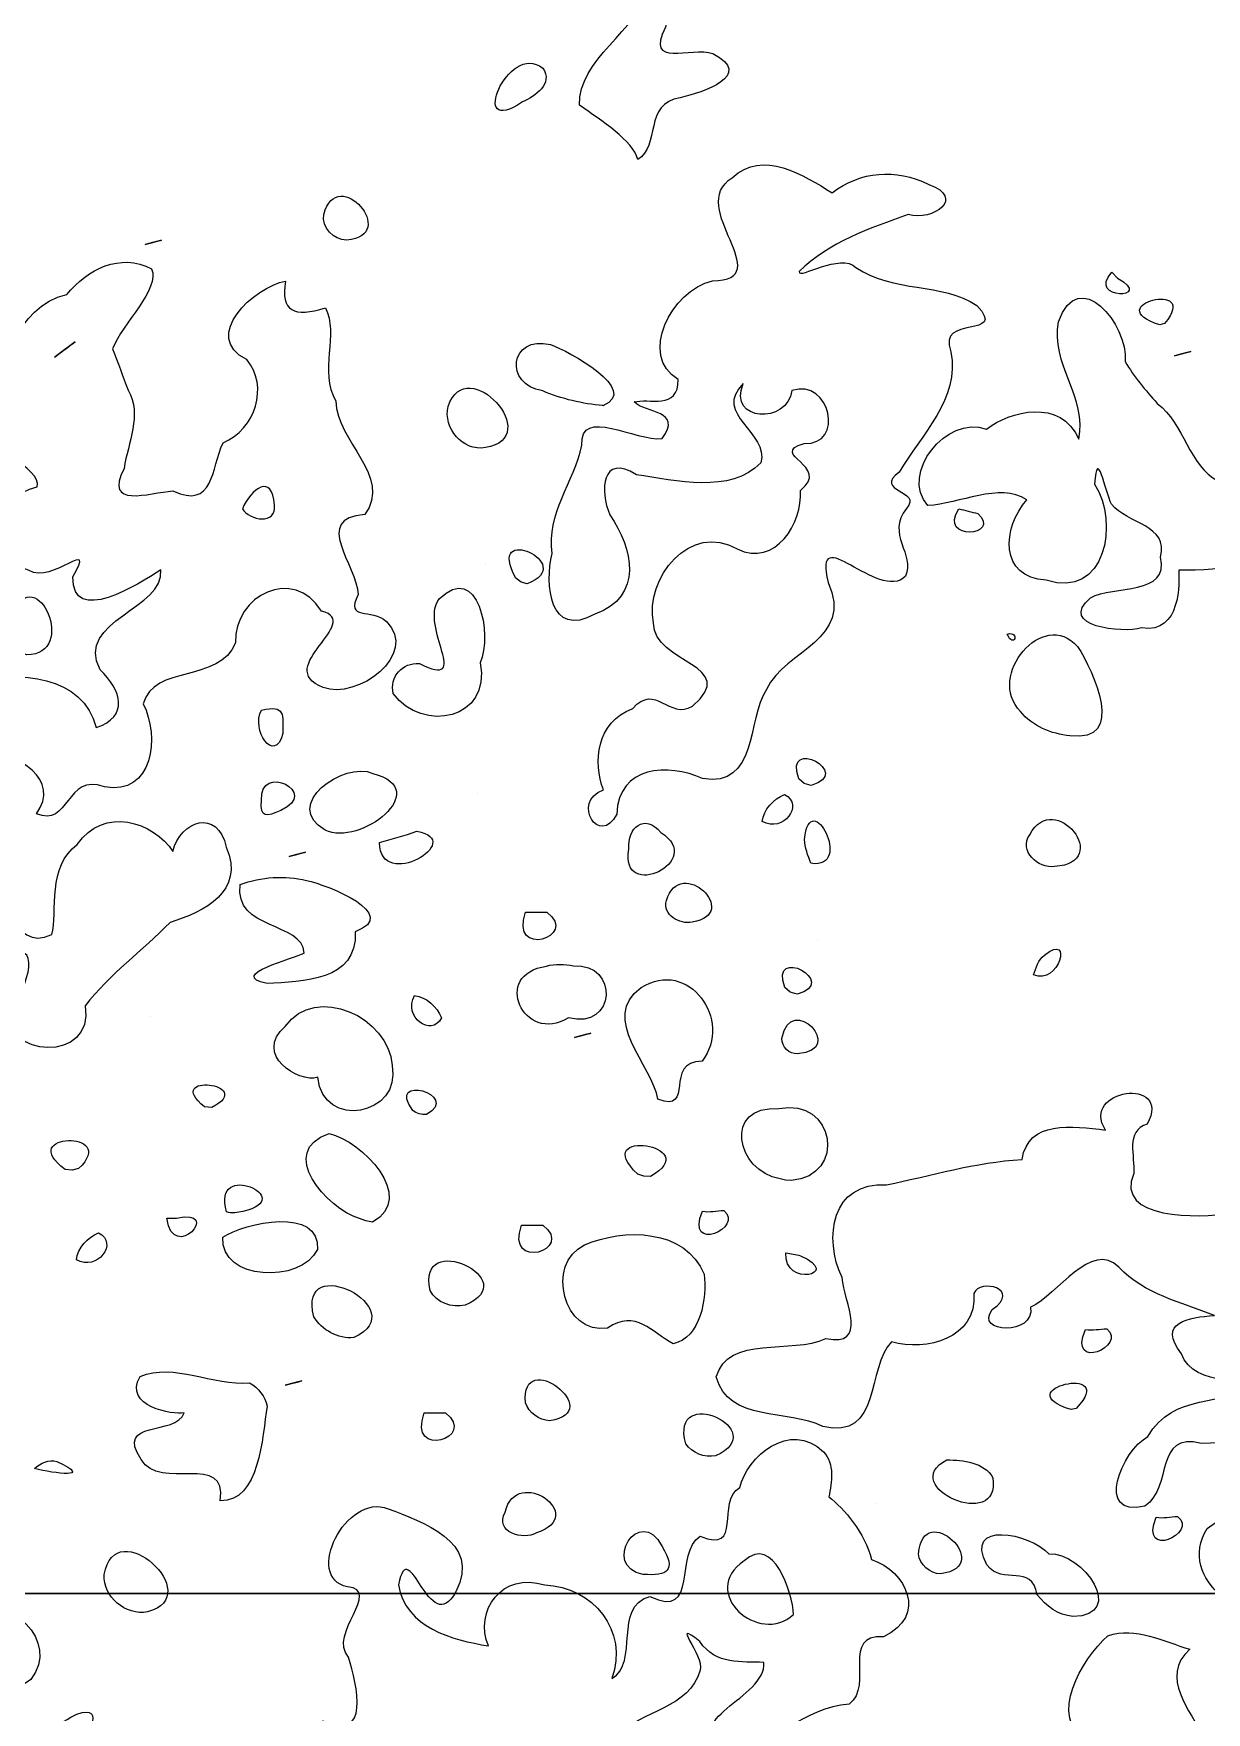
# Model space of a CAD drawing. Header units: centimetres. Extents: x -10.8 to 7.1, y -6.8 to 6.6.
# Drawn here: x 4.316 to 5.321, y -2.536 to -1.097 of the extents above; entities that cross this region are included whole.
import ezdxf

# ---------------------------------------------------------------- set-up
doc = ezdxf.new("R2010")
doc.units = ezdxf.units.CM
doc.header["$MEASUREMENT"] = 0
doc.layers.add('Layer 1', color=7, linetype='Continuous')

msp = doc.modelspace()

# ---------------------------------------------------------------- linework, layer by layer
at = {"layer": 'Layer 1'}
for points, knots in [([(4.84608, -1.05741), (4.83289, -1.09498), (4.78259, -1.11985), (4.7839, -1.15884), (4.7839, -1.15884), (4.80244, -1.17245), (4.82973, -1.1889), (4.83375, -1.20549), (4.83375, -1.20549), (4.85338, -1.19396), (4.83849, -1.1575), (4.87013, -1.15244), (4.87013, -1.15244), (4.88969, -1.14808), (4.93445, -1.13344), (4.89803, -1.11458), (4.89803, -1.11458), (4.87989, -1.10827), (4.83902, -1.12761), (4.85758, -1.09214), (4.85758, -1.09214), (4.85946, -1.07777), (4.87376, -1.05226), (4.84608, -1.0574), (4.84608, -1.0574), (4.84608, -1.0574), (4.84608, -1.05741), (4.84608, -1.05741)], [0, 0, 0, 0, 0.125, 0.125, 0.125, 0.125, 0.25, 0.25, 0.25, 0.25, 0.375, 0.375, 0.375, 0.375, 0.5, 0.5, 0.5, 0.5, 0.625, 0.625, 0.625, 0.625, 0.75, 0.75, 0.75, 0.75, 1, 1, 1, 1]), ([(4.7525, -1.12705), (4.72232, -1.10371), (4.68751, -1.1886), (4.73498, -1.15604), (4.73498, -1.15604), (4.74557, -1.15148), (4.76161, -1.14034), (4.7525, -1.12705)], [0, 0, 0, 0, 0.3333333, 0.3333333, 0.3333333, 0.3333333, 1, 1, 1, 1]), ([(4.58423, -1.27443), (4.63043, -1.2708), (4.57638, -1.20857), (4.56467, -1.25248), (4.56467, -1.25248), (4.56257, -1.26378), (4.57319, -1.27448), (4.58423, -1.27443)], [0, 0, 0, 0, 0.3333333, 0.3333333, 0.3333333, 0.3333333, 1, 1, 1, 1]), ([(4.91481, -1.22112), (4.87429, -1.24596), (4.95582, -1.30881), (4.89776, -1.30945), (4.89776, -1.30945), (4.86257, -1.31743), (4.83404, -1.37405), (4.86834, -1.39389), (4.86834, -1.39389), (4.86917, -1.42057), (4.84245, -1.40954), (4.83062, -1.41325), (4.83062, -1.41325), (4.84098, -1.42321), (4.87254, -1.41997), (4.85471, -1.44453), (4.85471, -1.44453), (4.83232, -1.44745), (4.78404, -1.41668), (4.78575, -1.45033), (4.78575, -1.45033), (4.77933, -1.48204), (4.75516, -1.50927), (4.76048, -1.54306), (4.76048, -1.54306), (4.75385, -1.56951), (4.75803, -1.61677), (4.79709, -1.5951), (4.79709, -1.5951), (4.8388, -1.58018), (4.82971, -1.53846), (4.80992, -1.51009), (4.80992, -1.51009), (4.80087, -1.48956), (4.80267, -1.45707), (4.83263, -1.47557), (4.83263, -1.47557), (4.86627, -1.48063), (4.91324, -1.49242), (4.93929, -1.46534), (4.93929, -1.46534), (4.9468, -1.43965), (4.89731, -1.42355), (4.92419, -1.39747), (4.92419, -1.39747), (4.91054, -1.43047), (4.96216, -1.4326), (4.96593, -1.40343), (4.96593, -1.40343), (4.99903, -1.39264), (5.01139, -1.45093), (4.9763, -1.44872), (4.9763, -1.44872), (4.94478, -1.45859), (5.00043, -1.46775), (4.97324, -1.48909), (4.97324, -1.48909), (4.97528, -1.51725), (4.95188, -1.55479), (4.91902, -1.53925), (4.91902, -1.53925), (4.87944, -1.51545), (4.83899, -1.56458), (4.84736, -1.60277), (4.84736, -1.60277), (4.84724, -1.63782), (4.92307, -1.63827), (4.88063, -1.67398), (4.88063, -1.67398), (4.86052, -1.68616), (4.84892, -1.65322), (4.82956, -1.67606), (4.82956, -1.67606), (4.79765, -1.68786), (4.79575, -1.72221), (4.80431, -1.74556), (4.80431, -1.74556), (4.77613, -1.75643), (4.80122, -1.79545), (4.81578, -1.76645), (4.81578, -1.76645), (4.81732, -1.72481), (4.85984, -1.72261), (4.88925, -1.7361), (4.88925, -1.7361), (4.9364, -1.74379), (4.92731, -1.68648), (4.94402, -1.65959), (4.94402, -1.65959), (4.96087, -1.62527), (5.01934, -1.61712), (4.99686, -1.5679), (4.99686, -1.5679), (4.98369, -1.51265), (5.04008, -1.58557), (5.06339, -1.56267), (5.06339, -1.56267), (5.07168, -1.5431), (5.04642, -1.52698), (5.06401, -1.50444), (5.06401, -1.50444), (5.07872, -1.48853), (5.03506, -1.49049), (5.05786, -1.47334), (5.05786, -1.47334), (5.07644, -1.44135), (5.11037, -1.41058), (5.10218, -1.37014), (5.10218, -1.37014), (5.08947, -1.33774), (5.15171, -1.35966), (5.12453, -1.33055), (5.12453, -1.33055), (5.09409, -1.31018), (5.05325, -1.3202), (5.0207, -1.29792), (5.0207, -1.29792), (5.00792, -1.28496), (4.97119, -1.30865), (4.97224, -1.30152), (4.97224, -1.30152), (4.99774, -1.27639), (5.03249, -1.26416), (5.06559, -1.25267), (5.06559, -1.25267), (5.08717, -1.25875), (5.11531, -1.238), (5.08327, -1.22686), (5.08327, -1.22686), (5.05444, -1.21276), (5.02523, -1.21541), (5.0003, -1.23388), (5.0003, -1.23388), (4.97653, -1.21922), (4.94067, -1.19625), (4.91484, -1.22109), (4.91484, -1.22109), (4.91484, -1.22109), (4.91481, -1.22112), (4.91481, -1.22112)], [0, 0, 0, 0, 0.0277778, 0.0277778, 0.0277778, 0.0277778, 0.0555556, 0.0555556, 0.0555556, 0.0555556, 0.0833333, 0.0833333, 0.0833333, 0.0833333, 0.1111111, 0.1111111, 0.1111111, 0.1111111, 0.1388889, 0.1388889, 0.1388889, 0.1388889, 0.1666667, 0.1666667, 0.1666667, 0.1666667, 0.1944444, 0.1944444, 0.1944444, 0.1944444, 0.2222222, 0.2222222, 0.2222222, 0.2222222, 0.25, 0.25, 0.25, 0.25, 0.2777778, 0.2777778, 0.2777778, 0.2777778, 0.3055556, 0.3055556, 0.3055556, 0.3055556, 0.3333333, 0.3333333, 0.3333333, 0.3333333, 0.3611111, 0.3611111, 0.3611111, 0.3611111, 0.3888889, 0.3888889, 0.3888889, 0.3888889, 0.4166667, 0.4166667, 0.4166667, 0.4166667, 0.4444444, 0.4444444, 0.4444444, 0.4444444, 0.4722222, 0.4722222, 0.4722222, 0.4722222, 0.5, 0.5, 0.5, 0.5, 0.5277778, 0.5277778, 0.5277778, 0.5277778, 0.5555556, 0.5555556, 0.5555556, 0.5555556, 0.5833333, 0.5833333, 0.5833333, 0.5833333, 0.6111111, 0.6111111, 0.6111111, 0.6111111, 0.6388889, 0.6388889, 0.6388889, 0.6388889, 0.6666667, 0.6666667, 0.6666667, 0.6666667, 0.6944444, 0.6944444, 0.6944444, 0.6944444, 0.7222222, 0.7222222, 0.7222222, 0.7222222, 0.75, 0.75, 0.75, 0.75, 0.7777778, 0.7777778, 0.7777778, 0.7777778, 0.8055556, 0.8055556, 0.8055556, 0.8055556, 0.8333333, 0.8333333, 0.8333333, 0.8333333, 0.8611111, 0.8611111, 0.8611111, 0.8611111, 0.8888889, 0.8888889, 0.8888889, 0.8888889, 0.9166667, 0.9166667, 0.9166667, 0.9166667, 0.9444444, 0.9444444, 0.9444444, 0.9444444, 1, 1, 1, 1]), ([(4.41147, -1.27819), (4.43115, -1.27327), (4.42895, -1.27382), (4.41251, -1.27793), (4.41251, -1.27793), (4.41251, -1.27793), (4.41147, -1.27819), (4.41147, -1.27819)], [0, 0, 0, 0, 0.3333333, 0.3333333, 0.3333333, 0.3333333, 1, 1, 1, 1]), ([(4.34446, -1.321), (4.29921, -1.33183), (4.29039, -1.38515), (4.27623, -1.42199), (4.27623, -1.42199), (4.27095, -1.45195), (4.32421, -1.47056), (4.31902, -1.48599), (4.31902, -1.48599), (4.28138, -1.49392), (4.27178, -1.54592), (4.31197, -1.55756), (4.31197, -1.55756), (4.33166, -1.57022), (4.37033, -1.52718), (4.34945, -1.56316), (4.34945, -1.56316), (4.34871, -1.60584), (4.40571, -1.56946), (4.42496, -1.55722), (4.42496, -1.55722), (4.42897, -1.59042), (4.35107, -1.60011), (4.37284, -1.64273), (4.37284, -1.64273), (4.39141, -1.66045), (4.39785, -1.6831), (4.36951, -1.69229), (4.36951, -1.69229), (4.3593, -1.64862), (4.30087, -1.64052), (4.26586, -1.65747), (4.26586, -1.65747), (4.24839, -1.6777), (4.27628, -1.7289), (4.2305, -1.71891), (4.2305, -1.71891), (4.20779, -1.73123), (4.17727, -1.7741), (4.1577, -1.7334), (4.1577, -1.7334), (4.16465, -1.70206), (4.12424, -1.67855), (4.11598, -1.7178), (4.11598, -1.7178), (4.11368, -1.73886), (4.12268, -1.77041), (4.09184, -1.75275), (4.09184, -1.75275), (4.04789, -1.74264), (4.051, -1.79884), (4.07948, -1.81614), (4.07948, -1.81614), (4.10502, -1.8362), (4.10743, -1.87718), (4.06604, -1.85911), (4.06604, -1.85911), (4.02173, -1.84448), (4.0587, -1.89866), (4.06338, -1.91824), (4.06338, -1.91824), (4.0906, -1.94026), (4.10758, -1.89051), (4.13527, -1.89174), (4.13527, -1.89174), (4.14739, -1.86915), (4.16488, -1.86163), (4.18804, -1.86768), (4.18804, -1.86768), (4.21131, -1.85087), (4.23644, -1.81999), (4.26451, -1.84782), (4.26451, -1.84782), (4.29694, -1.85371), (4.25481, -1.91762), (4.2961, -1.88689), (4.2961, -1.88689), (4.32497, -1.87361), (4.30847, -1.92529), (4.29256, -1.932), (4.29256, -1.932), (4.28898, -1.97659), (4.36859, -1.98001), (4.36011, -1.93072), (4.36011, -1.93072), (4.38098, -1.90372), (4.40926, -1.88359), (4.43302, -1.85928), (4.43302, -1.85928), (4.46208, -1.85039), (4.49735, -1.83303), (4.48101, -1.79478), (4.48101, -1.79478), (4.474, -1.76139), (4.44138, -1.77154), (4.43534, -1.79868), (4.43534, -1.79868), (4.419, -1.77294), (4.37586, -1.75928), (4.3533, -1.79264), (4.3533, -1.79264), (4.32744, -1.81099), (4.33654, -1.85041), (4.33161, -1.86979), (4.33161, -1.86979), (4.29551, -1.88632), (4.29345, -1.82916), (4.2749, -1.80972), (4.2749, -1.80972), (4.2616, -1.79586), (4.26601, -1.77863), (4.2683, -1.7618), (4.2683, -1.7618), (4.27023, -1.74571), (4.27217, -1.72961), (4.2741, -1.71352), (4.2741, -1.71352), (4.30235, -1.71343), (4.33977, -1.73746), (4.31825, -1.76615), (4.31825, -1.76615), (4.34646, -1.77871), (4.34354, -1.73082), (4.37655, -1.74301), (4.37655, -1.74301), (4.41833, -1.75121), (4.42419, -1.69949), (4.4098, -1.67199), (4.4098, -1.67199), (4.41877, -1.6381), (4.4751, -1.65437), (4.48902, -1.61981), (4.48902, -1.61981), (4.48719, -1.57882), (4.53913, -1.55355), (4.56266, -1.59256), (4.56266, -1.59256), (4.59947, -1.60174), (4.52016, -1.64086), (4.56413, -1.65784), (4.56413, -1.65784), (4.59284, -1.66939), (4.64697, -1.62937), (4.61828, -1.60136), (4.61828, -1.60136), (4.60555, -1.58923), (4.58264, -1.60153), (4.59414, -1.57824), (4.59414, -1.57824), (4.59303, -1.55316), (4.55406, -1.51259), (4.59976, -1.50983), (4.59976, -1.50983), (4.62386, -1.47676), (4.57523, -1.44698), (4.57501, -1.41258), (4.57501, -1.41258), (4.56008, -1.38646), (4.57776, -1.35532), (4.56608, -1.33247), (4.56608, -1.33247), (4.53946, -1.34116), (4.52689, -1.33579), (4.53194, -1.30966), (4.53194, -1.30966), (4.505, -1.31415), (4.45883, -1.35726), (4.49858, -1.37697), (4.49858, -1.37697), (4.51784, -1.3994), (4.50611, -1.43693), (4.47828, -1.44817), (4.47828, -1.44817), (4.46827, -1.47066), (4.46997, -1.50561), (4.43536, -1.48945), (4.43536, -1.48945), (4.41463, -1.49093), (4.37565, -1.50531), (4.39341, -1.47014), (4.39341, -1.47014), (4.39681, -1.44807), (4.40907, -1.42436), (4.39691, -1.40319), (4.39691, -1.40319), (4.39249, -1.39132), (4.38807, -1.37945), (4.38365, -1.36759), (4.38365, -1.36759), (4.39211, -1.34556), (4.42449, -1.31638), (4.41704, -1.29911), (4.41704, -1.29911), (4.39008, -1.28502), (4.36206, -1.29941), (4.34447, -1.32102), (4.34447, -1.32102), (4.34447, -1.32102), (4.34446, -1.321), (4.34446, -1.321)], [0, 0, 0, 0, 0.0196078, 0.0196078, 0.0196078, 0.0196078, 0.0392157, 0.0392157, 0.0392157, 0.0392157, 0.0588235, 0.0588235, 0.0588235, 0.0588235, 0.0784314, 0.0784314, 0.0784314, 0.0784314, 0.0980392, 0.0980392, 0.0980392, 0.0980392, 0.1176471, 0.1176471, 0.1176471, 0.1176471, 0.1372549, 0.1372549, 0.1372549, 0.1372549, 0.1568627, 0.1568627, 0.1568627, 0.1568627, 0.1764706, 0.1764706, 0.1764706, 0.1764706, 0.1960784, 0.1960784, 0.1960784, 0.1960784, 0.2156863, 0.2156863, 0.2156863, 0.2156863, 0.2352941, 0.2352941, 0.2352941, 0.2352941, 0.254902, 0.254902, 0.254902, 0.254902, 0.2745098, 0.2745098, 0.2745098, 0.2745098, 0.2941176, 0.2941176, 0.2941176, 0.2941176, 0.3137255, 0.3137255, 0.3137255, 0.3137255, 0.3333333, 0.3333333, 0.3333333, 0.3333333, 0.3529412, 0.3529412, 0.3529412, 0.3529412, 0.372549, 0.372549, 0.372549, 0.372549, 0.3921569, 0.3921569, 0.3921569, 0.3921569, 0.4117647, 0.4117647, 0.4117647, 0.4117647, 0.4313725, 0.4313725, 0.4313725, 0.4313725, 0.4509804, 0.4509804, 0.4509804, 0.4509804, 0.4705882, 0.4705882, 0.4705882, 0.4705882, 0.4901961, 0.4901961, 0.4901961, 0.4901961, 0.5098039, 0.5098039, 0.5098039, 0.5098039, 0.5294118, 0.5294118, 0.5294118, 0.5294118, 0.5490196, 0.5490196, 0.5490196, 0.5490196, 0.5686275, 0.5686275, 0.5686275, 0.5686275, 0.5882353, 0.5882353, 0.5882353, 0.5882353, 0.6078431, 0.6078431, 0.6078431, 0.6078431, 0.627451, 0.627451, 0.627451, 0.627451, 0.6470588, 0.6470588, 0.6470588, 0.6470588, 0.6666667, 0.6666667, 0.6666667, 0.6666667, 0.6862745, 0.6862745, 0.6862745, 0.6862745, 0.7058824, 0.7058824, 0.7058824, 0.7058824, 0.7254902, 0.7254902, 0.7254902, 0.7254902, 0.745098, 0.745098, 0.745098, 0.745098, 0.7647059, 0.7647059, 0.7647059, 0.7647059, 0.7843137, 0.7843137, 0.7843137, 0.7843137, 0.8039216, 0.8039216, 0.8039216, 0.8039216, 0.8235294, 0.8235294, 0.8235294, 0.8235294, 0.8431373, 0.8431373, 0.8431373, 0.8431373, 0.8627451, 0.8627451, 0.8627451, 0.8627451, 0.8823529, 0.8823529, 0.8823529, 0.8823529, 0.9019608, 0.9019608, 0.9019608, 0.9019608, 0.9215686, 0.9215686, 0.9215686, 0.9215686, 0.9411765, 0.9411765, 0.9411765, 0.9411765, 0.9607843, 0.9607843, 0.9607843, 0.9607843, 1, 1, 1, 1]), ([(5.25161, -1.37855), (5.25431, -1.34683), (5.21182, -1.29522), (5.19439, -1.34458), (5.19439, -1.34458), (5.18743, -1.37985), (5.21933, -1.40986), (5.2119, -1.44516), (5.2119, -1.44516), (5.1962, -1.4094), (5.15285, -1.42124), (5.13277, -1.43643), (5.13277, -1.43643), (5.09784, -1.42427), (5.05847, -1.47467), (5.08234, -1.50211), (5.08234, -1.50211), (5.10946, -1.50071), (5.14372, -1.4818), (5.16729, -1.49708), (5.16729, -1.49708), (5.14644, -1.52066), (5.14311, -1.5642), (5.18394, -1.56594), (5.18394, -1.56594), (5.23446, -1.5831), (5.24683, -1.51628), (5.22528, -1.48376), (5.22528, -1.48376), (5.22755, -1.45), (5.23432, -1.49014), (5.23991, -1.50085), (5.23991, -1.50085), (5.25321, -1.51783), (5.28934, -1.51848), (5.28184, -1.5462), (5.28184, -1.5462), (5.29009, -1.57931), (5.24136, -1.57026), (5.22201, -1.58102), (5.22201, -1.58102), (5.19279, -1.60572), (5.24956, -1.61179), (5.26571, -1.60687), (5.26571, -1.60687), (5.29981, -1.61238), (5.29797, -1.56702), (5.29752, -1.55747), (5.29752, -1.55747), (5.3325, -1.55828), (5.38859, -1.55335), (5.38452, -1.50539), (5.38452, -1.50539), (5.38821, -1.47158), (5.35226, -1.4508), (5.33104, -1.48087), (5.33104, -1.48087), (5.30636, -1.46823), (5.30222, -1.43199), (5.27912, -1.41455), (5.27912, -1.41455), (5.26919, -1.40317), (5.25895, -1.39184), (5.25161, -1.37854), (5.25161, -1.37854), (5.25161, -1.37854), (5.25161, -1.37855), (5.25161, -1.37855)], [0, 0, 0, 0, 0.0555556, 0.0555556, 0.0555556, 0.0555556, 0.1111111, 0.1111111, 0.1111111, 0.1111111, 0.1666667, 0.1666667, 0.1666667, 0.1666667, 0.2222222, 0.2222222, 0.2222222, 0.2222222, 0.2777778, 0.2777778, 0.2777778, 0.2777778, 0.3333333, 0.3333333, 0.3333333, 0.3333333, 0.3888889, 0.3888889, 0.3888889, 0.3888889, 0.4444444, 0.4444444, 0.4444444, 0.4444444, 0.5, 0.5, 0.5, 0.5, 0.5555556, 0.5555556, 0.5555556, 0.5555556, 0.6111111, 0.6111111, 0.6111111, 0.6111111, 0.6666667, 0.6666667, 0.6666667, 0.6666667, 0.7222222, 0.7222222, 0.7222222, 0.7222222, 0.7777778, 0.7777778, 0.7777778, 0.7777778, 0.8333333, 0.8333333, 0.8333333, 0.8333333, 0.8888889, 0.8888889, 0.8888889, 0.8888889, 1, 1, 1, 1]), ([(5.24015, -1.30204), (5.21802, -1.32633), (5.27823, -1.3254), (5.24494, -1.3072), (5.24494, -1.3072), (5.24494, -1.3072), (5.24015, -1.30204), (5.24015, -1.30204)], [0, 0, 0, 0, 0.3333333, 0.3333333, 0.3333333, 0.3333333, 1, 1, 1, 1]), ([(5.28535, -1.34605), (5.31762, -1.30764), (5.2279, -1.3306), (5.28138, -1.34714), (5.28138, -1.34714), (5.28138, -1.34714), (5.28535, -1.34605), (5.28535, -1.34605)], [0, 0, 0, 0, 0.3333333, 0.3333333, 0.3333333, 0.3333333, 1, 1, 1, 1]), ([(4.80394, -1.41642), (4.83618, -1.40318), (4.77497, -1.36962), (4.75885, -1.36405), (4.75885, -1.36405), (4.72386, -1.35539), (4.71879, -1.39898), (4.75231, -1.40371), (4.75231, -1.40371), (4.76866, -1.41077), (4.78623, -1.41481), (4.80394, -1.41641), (4.80394, -1.41641), (4.80394, -1.41641), (4.80394, -1.41642), (4.80394, -1.41642)], [0, 0, 0, 0, 0.2, 0.2, 0.2, 0.2, 0.4, 0.4, 0.4, 0.4, 0.6, 0.6, 0.6, 0.6, 1, 1, 1, 1]), ([(4.70318, -1.45238), (4.75488, -1.44406), (4.6873, -1.36955), (4.67115, -1.41714), (4.67115, -1.41714), (4.66688, -1.43534), (4.68401, -1.45613), (4.70318, -1.45238)], [0, 0, 0, 0, 0.3333333, 0.3333333, 0.3333333, 0.3333333, 1, 1, 1, 1]), ([(5.29374, -1.3736), (5.31342, -1.36868), (5.31122, -1.36923), (5.29478, -1.37334), (5.29478, -1.37334), (5.29478, -1.37334), (5.29374, -1.3736), (5.29374, -1.3736)], [0, 0, 0, 0, 0.3333333, 0.3333333, 0.3333333, 0.3333333, 1, 1, 1, 1]), ([(4.49485, -1.5048), (4.50227, -1.48715), (4.52086, -1.47412), (4.52229, -1.50165), (4.52229, -1.50165), (4.5245, -1.51902), (4.5007, -1.51478), (4.49485, -1.5048)], [0, 0, 0, 0, 0.3333333, 0.3333333, 0.3333333, 0.3333333, 1, 1, 1, 1]), ([(5.10901, -1.5048), (5.09066, -1.5335), (5.14682, -1.52818), (5.12526, -1.50886), (5.12526, -1.50886), (5.11984, -1.50751), (5.11443, -1.50615), (5.10901, -1.5048)], [0, 0, 0, 0, 0.3333333, 0.3333333, 0.3333333, 0.3333333, 1, 1, 1, 1]), ([(4.73896, -1.5692), (4.78384, -1.55186), (4.702, -1.51562), (4.72937, -1.5643), (4.72937, -1.5643), (4.72937, -1.5643), (4.73371, -1.56764), (4.73371, -1.56764), (4.73371, -1.56764), (4.73371, -1.56764), (4.73896, -1.56919), (4.73896, -1.56919), (4.73896, -1.56919), (4.73896, -1.56919), (4.73896, -1.5692), (4.73896, -1.5692)], [0, 0, 0, 0, 0.2, 0.2, 0.2, 0.2, 0.4, 0.4, 0.4, 0.4, 0.6, 0.6, 0.6, 0.6, 1, 1, 1, 1]), ([(4.31001, -1.62985), (4.35433, -1.63026), (4.3191, -1.54783), (4.2973, -1.59478), (4.2973, -1.59478), (4.29142, -1.60692), (4.29443, -1.62705), (4.31001, -1.62985)], [0, 0, 0, 0, 0.3333333, 0.3333333, 0.3333333, 0.3333333, 1, 1, 1, 1]), ([(4.6242, -1.66313), (4.64955, -1.69764), (4.70859, -1.68523), (4.69863, -1.6368), (4.69863, -1.6368), (4.70947, -1.61273), (4.69707, -1.54944), (4.66346, -1.582), (4.66346, -1.582), (4.64618, -1.60586), (4.69297, -1.6598), (4.64661, -1.63751), (4.64661, -1.63751), (4.63213, -1.6361), (4.62075, -1.64905), (4.6242, -1.66313)], [0, 0, 0, 0, 0.2, 0.2, 0.2, 0.2, 0.4, 0.4, 0.4, 0.4, 0.6, 0.6, 0.6, 0.6, 1, 1, 1, 1]), ([(5.20417, -1.69933), (5.25311, -1.70604), (5.22444, -1.64391), (5.21075, -1.62277), (5.21075, -1.62277), (5.18115, -1.58943), (5.13215, -1.64837), (5.16182, -1.67855), (5.16182, -1.67855), (5.17176, -1.69119), (5.18849, -1.69788), (5.20417, -1.69932), (5.20417, -1.69932), (5.20417, -1.69932), (5.20417, -1.69933), (5.20417, -1.69933)], [0, 0, 0, 0, 0.2, 0.2, 0.2, 0.2, 0.4, 0.4, 0.4, 0.4, 0.6, 0.6, 0.6, 0.6, 1, 1, 1, 1]), ([(4.51124, -1.67746), (4.50177, -1.69386), (4.52264, -1.72458), (4.52949, -1.69744), (4.52949, -1.69744), (4.52971, -1.68151), (4.532, -1.67233), (4.51124, -1.67746)], [0, 0, 0, 0, 0.3333333, 0.3333333, 0.3333333, 0.3333333, 1, 1, 1, 1]), ([(4.98236, -1.74187), (5.01982, -1.73164), (4.95822, -1.69884), (4.97195, -1.73612), (4.97195, -1.73612), (4.97195, -1.73612), (4.97654, -1.74014), (4.97654, -1.74014), (4.97654, -1.74014), (4.97654, -1.74014), (4.98236, -1.74187), (4.98236, -1.74187)], [0, 0, 0, 0, 0.25, 0.25, 0.25, 0.25, 0.5, 0.5, 0.5, 0.5, 1, 1, 1, 1]), ([(4.5277, -1.76339), (4.56251, -1.74783), (4.50907, -1.7218), (4.51119, -1.75473), (4.51119, -1.75473), (4.50964, -1.76996), (4.51566, -1.76875), (4.5277, -1.76339)], [0, 0, 0, 0, 0.3333333, 0.3333333, 0.3333333, 0.3333333, 1, 1, 1, 1]), ([(4.56586, -1.78015), (4.59527, -1.79513), (4.65981, -1.74513), (4.60663, -1.73166), (4.60663, -1.73166), (4.58199, -1.72039), (4.52801, -1.75915), (4.56586, -1.78015)], [0, 0, 0, 0, 0.3333333, 0.3333333, 0.3333333, 0.3333333, 1, 1, 1, 1]), ([(4.98223, -1.80866), (5.01962, -1.81441), (4.98161, -1.74103), (4.97658, -1.78821), (4.97658, -1.78821), (4.97707, -1.79533), (4.97959, -1.8021), (4.98223, -1.80866)], [0, 0, 0, 0, 0.3333333, 0.3333333, 0.3333333, 0.3333333, 1, 1, 1, 1]), ([(4.94048, -1.77288), (4.95848, -1.78295), (4.97691, -1.75848), (4.95953, -1.74972), (4.95953, -1.74972), (4.95031, -1.75363), (4.94149, -1.76252), (4.94048, -1.77288)], [0, 0, 0, 0, 0.3333333, 0.3333333, 0.3333333, 0.3333333, 1, 1, 1, 1]), ([(5.19107, -1.8114), (5.24207, -1.80818), (5.19132, -1.74417), (5.16976, -1.78412), (5.16976, -1.78412), (5.15992, -1.79793), (5.17721, -1.81341), (5.19107, -1.8114)], [0, 0, 0, 0, 0.3333333, 0.3333333, 0.3333333, 0.3333333, 1, 1, 1, 1]), ([(4.82617, -1.79649), (4.81795, -1.84282), (4.89315, -1.80649), (4.85354, -1.78236), (4.85354, -1.78236), (4.83982, -1.76517), (4.82467, -1.77821), (4.82617, -1.79649)], [0, 0, 0, 0, 0.3333333, 0.3333333, 0.3333333, 0.3333333, 1, 1, 1, 1]), ([(4.61238, -1.79077), (4.61299, -1.83397), (4.68823, -1.78898), (4.64434, -1.78112), (4.64434, -1.78112), (4.63384, -1.78504), (4.62321, -1.78797), (4.61238, -1.79077)], [0, 0, 0, 0, 0.3333333, 0.3333333, 0.3333333, 0.3333333, 1, 1, 1, 1]), ([(4.53492, -1.80269), (4.5546, -1.79777), (4.5524, -1.79832), (4.53596, -1.80243), (4.53596, -1.80243), (4.53596, -1.80243), (4.53492, -1.80269), (4.53492, -1.80269)], [0, 0, 0, 0, 0.3333333, 0.3333333, 0.3333333, 0.3333333, 1, 1, 1, 1]), ([(4.88035, -1.85906), (4.92356, -1.85214), (4.8705, -1.80091), (4.85828, -1.84066), (4.85828, -1.84066), (4.85461, -1.85271), (4.87011, -1.86147), (4.88035, -1.85906)], [0, 0, 0, 0, 0.3333333, 0.3333333, 0.3333333, 0.3333333, 1, 1, 1, 1]), ([(4.49308, -1.82674), (4.48726, -1.86623), (4.54673, -1.85865), (4.54776, -1.88562), (4.54776, -1.88562), (4.53951, -1.89), (4.48106, -1.90448), (4.51601, -1.91181), (4.51601, -1.91181), (4.54617, -1.9096), (4.59355, -1.91023), (4.59163, -1.86727), (4.59163, -1.86727), (4.63142, -1.85242), (4.56822, -1.82728), (4.54987, -1.82328), (4.54987, -1.82328), (4.53112, -1.81891), (4.51116, -1.82011), (4.49308, -1.82673), (4.49308, -1.82673), (4.49308, -1.82673), (4.49308, -1.82674), (4.49308, -1.82674)], [0, 0, 0, 0, 0.1428571, 0.1428571, 0.1428571, 0.1428571, 0.2857143, 0.2857143, 0.2857143, 0.2857143, 0.4285714, 0.4285714, 0.4285714, 0.4285714, 0.5714286, 0.5714286, 0.5714286, 0.5714286, 0.7142857, 0.7142857, 0.7142857, 0.7142857, 1, 1, 1, 1]), ([(4.73769, -1.85049), (4.72299, -1.89081), (4.78412, -1.87179), (4.75585, -1.85049), (4.75585, -1.85049), (4.74979, -1.85034), (4.74374, -1.85065), (4.73769, -1.85049)], [0, 0, 0, 0, 0.3333333, 0.3333333, 0.3333333, 0.3333333, 1, 1, 1, 1]), ([(5.17303, -1.90416), (5.19501, -1.9143), (5.20749, -1.86678), (5.18243, -1.8874), (5.18243, -1.8874), (5.17666, -1.89122), (5.17548, -1.89827), (5.17303, -1.90416)], [0, 0, 0, 0, 0.3333333, 0.3333333, 0.3333333, 0.3333333, 1, 1, 1, 1]), ([(4.97035, -1.92086), (5.00781, -1.91063), (4.94621, -1.87783), (4.95994, -1.91511), (4.95994, -1.91511), (4.95994, -1.91511), (4.96453, -1.91913), (4.96453, -1.91913), (4.96453, -1.91913), (4.96453, -1.91913), (4.97035, -1.92086), (4.97035, -1.92086)], [0, 0, 0, 0, 0.25, 0.25, 0.25, 0.25, 0.5, 0.5, 0.5, 0.5, 1, 1, 1, 1]), ([(4.75569, -1.89689), (4.70784, -1.90319), (4.73594, -1.96465), (4.77441, -1.94116), (4.77441, -1.94116), (4.8151, -1.95168), (4.81817, -1.89417), (4.77863, -1.89649), (4.77863, -1.89649), (4.77108, -1.89528), (4.76309, -1.89437), (4.75569, -1.89689)], [0, 0, 0, 0, 0.25, 0.25, 0.25, 0.25, 0.5, 0.5, 0.5, 0.5, 1, 1, 1, 1]), ([(4.88897, -1.97817), (4.91579, -1.94339), (4.87732, -1.88933), (4.83667, -1.91524), (4.83667, -1.91524), (4.79998, -1.94096), (4.84696, -1.98244), (4.85092, -2.01093), (4.85092, -2.01093), (4.88367, -2.02299), (4.85493, -1.97863), (4.88897, -1.97817)], [0, 0, 0, 0, 0.25, 0.25, 0.25, 0.25, 0.5, 0.5, 0.5, 0.5, 1, 1, 1, 1]), ([(4.62312, -1.98193), (4.62068, -1.94088), (4.5582, -1.91127), (4.53152, -1.94841), (4.53152, -1.94841), (4.50418, -1.97261), (4.54271, -1.99722), (4.55959, -1.9921), (4.55959, -1.9921), (4.56363, -2.03726), (4.63195, -2.02517), (4.62312, -1.98192), (4.62312, -1.98192), (4.62312, -1.98192), (4.62312, -1.98193), (4.62312, -1.98193)], [0, 0, 0, 0, 0.2, 0.2, 0.2, 0.2, 0.4, 0.4, 0.4, 0.4, 0.6, 0.6, 0.6, 0.6, 1, 1, 1, 1]), ([(4.64239, -1.92205), (4.63232, -1.94005), (4.65679, -1.95848), (4.66555, -1.9411), (4.66555, -1.9411), (4.66164, -1.93187), (4.65275, -1.92306), (4.64239, -1.92205)], [0, 0, 0, 0, 0.3333333, 0.3333333, 0.3333333, 0.3333333, 1, 1, 1, 1]), ([(4.97083, -1.97197), (5.01364, -1.96933), (4.96485, -1.91757), (4.95742, -1.95877), (4.95742, -1.95877), (4.95693, -1.96601), (4.96377, -1.97227), (4.97083, -1.97197)], [0, 0, 0, 0, 0.3333333, 0.3333333, 0.3333333, 0.3333333, 1, 1, 1, 1]), ([(4.77949, -1.95784), (4.79917, -1.95292), (4.79697, -1.95347), (4.78053, -1.95758), (4.78053, -1.95758), (4.78053, -1.95758), (4.77949, -1.95784), (4.77949, -1.95784)], [0, 0, 0, 0, 0.3333333, 0.3333333, 0.3333333, 0.3333333, 1, 1, 1, 1]), ([(4.46881, -2.01801), (4.50799, -1.99717), (4.42596, -1.98757), (4.46239, -2.0175), (4.46239, -2.0175), (4.46239, -2.0175), (4.46881, -2.01801), (4.46881, -2.01801)], [0, 0, 0, 0, 0.3333333, 0.3333333, 0.3333333, 0.3333333, 1, 1, 1, 1]), ([(4.65271, -2.02397), (4.68337, -2.00667), (4.61714, -1.98856), (4.64092, -2.02043), (4.64092, -2.02043), (4.64423, -2.023), (4.6485, -2.02448), (4.65271, -2.02397)], [0, 0, 0, 0, 0.3333333, 0.3333333, 0.3333333, 0.3333333, 1, 1, 1, 1]), ([(5.27057, -2.03214), (5.29213, -1.99086), (5.21249, -2.00226), (5.23468, -2.03727), (5.23468, -2.03727), (5.20644, -2.03381), (5.16836, -2.0285), (5.1632, -2.06255), (5.1632, -2.06255), (5.12294, -2.06483), (5.08543, -2.07634), (5.04707, -2.08425), (5.04707, -2.08425), (4.99971, -2.08139), (4.99283, -2.12988), (5.00892, -2.16368), (5.00892, -2.16368), (5.01076, -2.1852), (5.03225, -2.22363), (4.99492, -2.216), (4.99492, -2.216), (4.96607, -2.2297), (4.91091, -2.21242), (4.90113, -2.24891), (4.90113, -2.24891), (4.91118, -2.28775), (4.96277, -2.27674), (4.99236, -2.29137), (4.99236, -2.29137), (5.04296, -2.30329), (5.02947, -2.24057), (5.0514, -2.21876), (5.0514, -2.21876), (5.08127, -2.22721), (5.12435, -2.21621), (5.122, -2.17737), (5.122, -2.17737), (5.12663, -2.16448), (5.16367, -2.17295), (5.13768, -2.19123), (5.13768, -2.19123), (5.12168, -2.2118), (5.17477, -2.2137), (5.17052, -2.18914), (5.17052, -2.18914), (5.19371, -2.17843), (5.22253, -2.13128), (5.24609, -2.15484), (5.24609, -2.15484), (5.26797, -2.17817), (5.29968, -2.18468), (5.32811, -2.19637), (5.32811, -2.19637), (5.30602, -2.19752), (5.27867, -2.20218), (5.29984, -2.229), (5.29984, -2.229), (5.30995, -2.25886), (5.36383, -2.25052), (5.36816, -2.25599), (5.36816, -2.25599), (5.33561, -2.27359), (5.29233, -2.26241), (5.27112, -2.29995), (5.27112, -2.29995), (5.24867, -2.31185), (5.22478, -2.36995), (5.26851, -2.35963), (5.26851, -2.35963), (5.29314, -2.34254), (5.27578, -2.29613), (5.31703, -2.30584), (5.31703, -2.30584), (5.35867, -2.30443), (5.39878, -2.3023), (5.43545, -2.27985), (5.43545, -2.27985), (5.43594, -2.33307), (5.49599, -2.30368), (5.51558, -2.28045), (5.51558, -2.28045), (5.55382, -2.24815), (5.49808, -2.22864), (5.47944, -2.20854), (5.47944, -2.20854), (5.4624, -2.17442), (5.42407, -2.17911), (5.39576, -2.16829), (5.39576, -2.16829), (5.39813, -2.13542), (5.40894, -2.09325), (5.38421, -2.06666), (5.38421, -2.06666), (5.35601, -2.07235), (5.38017, -2.12324), (5.34194, -2.10872), (5.34194, -2.10872), (5.3151, -2.11273), (5.24217, -2.11457), (5.25892, -2.07442), (5.25892, -2.07442), (5.26023, -2.06001), (5.25129, -2.03829), (5.27057, -2.03213), (5.27057, -2.03213), (5.27057, -2.03213), (5.27057, -2.03214), (5.27057, -2.03214)], [0, 0, 0, 0, 0.0357143, 0.0357143, 0.0357143, 0.0357143, 0.0714286, 0.0714286, 0.0714286, 0.0714286, 0.1071429, 0.1071429, 0.1071429, 0.1071429, 0.1428571, 0.1428571, 0.1428571, 0.1428571, 0.1785714, 0.1785714, 0.1785714, 0.1785714, 0.2142857, 0.2142857, 0.2142857, 0.2142857, 0.25, 0.25, 0.25, 0.25, 0.2857143, 0.2857143, 0.2857143, 0.2857143, 0.3214286, 0.3214286, 0.3214286, 0.3214286, 0.3571429, 0.3571429, 0.3571429, 0.3571429, 0.3928571, 0.3928571, 0.3928571, 0.3928571, 0.4285714, 0.4285714, 0.4285714, 0.4285714, 0.4642857, 0.4642857, 0.4642857, 0.4642857, 0.5, 0.5, 0.5, 0.5, 0.5357143, 0.5357143, 0.5357143, 0.5357143, 0.5714286, 0.5714286, 0.5714286, 0.5714286, 0.6071429, 0.6071429, 0.6071429, 0.6071429, 0.6428571, 0.6428571, 0.6428571, 0.6428571, 0.6785714, 0.6785714, 0.6785714, 0.6785714, 0.7142857, 0.7142857, 0.7142857, 0.7142857, 0.75, 0.75, 0.75, 0.75, 0.7857143, 0.7857143, 0.7857143, 0.7857143, 0.8214286, 0.8214286, 0.8214286, 0.8214286, 0.8571429, 0.8571429, 0.8571429, 0.8571429, 0.8928571, 0.8928571, 0.8928571, 0.8928571, 0.9285714, 0.9285714, 0.9285714, 0.9285714, 1, 1, 1, 1]), ([(4.96515, -2.08056), (5.01357, -2.07673), (5.00269, -2.00889), (4.95466, -2.01894), (4.95466, -2.01894), (4.90638, -2.01551), (4.91798, -2.07292), (4.95573, -2.07907), (4.95573, -2.07907), (4.95573, -2.07907), (4.96036, -2.08017), (4.96036, -2.08017), (4.96036, -2.08017), (4.96036, -2.08017), (4.96514, -2.08057), (4.96514, -2.08057), (4.96514, -2.08057), (4.96514, -2.08057), (4.96515, -2.08056), (4.96515, -2.08056)], [0, 0, 0, 0, 0.1666667, 0.1666667, 0.1666667, 0.1666667, 0.3333333, 0.3333333, 0.3333333, 0.3333333, 0.5, 0.5, 0.5, 0.5, 0.6666667, 0.6666667, 0.6666667, 0.6666667, 1, 1, 1, 1]), ([(4.35446, -2.0703), (4.39012, -2.03668), (4.29922, -2.03947), (4.34308, -2.07108), (4.34308, -2.07108), (4.34308, -2.07108), (4.34884, -2.07175), (4.34884, -2.07175), (4.34884, -2.07175), (4.34884, -2.07175), (4.35446, -2.0703), (4.35446, -2.0703)], [0, 0, 0, 0, 0.25, 0.25, 0.25, 0.25, 0.5, 0.5, 0.5, 0.5, 1, 1, 1, 1]), ([(4.60653, -2.11633), (4.64451, -2.09469), (4.59728, -2.0464), (4.56921, -2.04028), (4.56921, -2.04028), (4.52435, -2.05521), (4.56662, -2.10449), (4.59535, -2.11309), (4.59535, -2.11309), (4.59535, -2.11309), (4.60082, -2.11508), (4.60082, -2.11508), (4.60082, -2.11508), (4.60082, -2.11508), (4.60653, -2.11632), (4.60653, -2.11632), (4.60653, -2.11632), (4.60653, -2.11632), (4.60653, -2.11633), (4.60653, -2.11633)], [0, 0, 0, 0, 0.1666667, 0.1666667, 0.1666667, 0.1666667, 0.3333333, 0.3333333, 0.3333333, 0.3333333, 0.5, 0.5, 0.5, 0.5, 0.6666667, 0.6666667, 0.6666667, 0.6666667, 1, 1, 1, 1]), ([(4.84456, -2.0771), (4.89278, -2.05016), (4.7909, -2.0346), (4.83387, -2.07522), (4.83387, -2.07522), (4.83387, -2.07522), (4.83912, -2.07681), (4.83912, -2.07681), (4.83912, -2.07681), (4.83912, -2.07681), (4.84457, -2.0771), (4.84457, -2.0771), (4.84457, -2.0771), (4.84457, -2.0771), (4.84456, -2.0771), (4.84456, -2.0771)], [0, 0, 0, 0, 0.2, 0.2, 0.2, 0.2, 0.4, 0.4, 0.4, 0.4, 0.6, 0.6, 0.6, 0.6, 1, 1, 1, 1]), ([(4.49531, -2.10717), (4.54422, -2.09581), (4.46754, -2.06186), (4.48135, -2.10746), (4.48135, -2.10746), (4.48588, -2.10902), (4.49077, -2.10785), (4.49531, -2.10717)], [0, 0, 0, 0, 0.3333333, 0.3333333, 0.3333333, 0.3333333, 1, 1, 1, 1]), ([(4.43006, -2.11277), (4.43558, -2.15275), (4.47866, -2.10381), (4.43832, -2.11277), (4.43832, -2.11277), (4.43832, -2.11277), (4.43006, -2.11277), (4.43006, -2.11277)], [0, 0, 0, 0, 0.3333333, 0.3333333, 0.3333333, 0.3333333, 1, 1, 1, 1]), ([(4.47808, -2.12917), (4.47572, -2.16658), (4.54527, -2.16917), (4.55915, -2.13977), (4.55915, -2.13977), (4.5624, -2.10254), (4.4967, -2.11661), (4.47808, -2.12917)], [0, 0, 0, 0, 0.3333333, 0.3333333, 0.3333333, 0.3333333, 1, 1, 1, 1]), ([(4.88925, -2.10681), (4.87383, -2.14393), (4.92581, -2.12077), (4.90752, -2.10631), (4.90752, -2.10631), (4.90143, -2.10621), (4.89532, -2.10809), (4.88925, -2.10681)], [0, 0, 0, 0, 0.3333333, 0.3333333, 0.3333333, 0.3333333, 1, 1, 1, 1]), ([(4.35257, -2.14855), (4.37057, -2.15862), (4.389, -2.13415), (4.37162, -2.12539), (4.37162, -2.12539), (4.3624, -2.1293), (4.35358, -2.13819), (4.35257, -2.14855)], [0, 0, 0, 0, 0.3333333, 0.3333333, 0.3333333, 0.3333333, 1, 1, 1, 1]), ([(4.68575, -2.18737), (4.73819, -2.16591), (4.64336, -2.12142), (4.6559, -2.17474), (4.6559, -2.17474), (4.661, -2.18555), (4.67466, -2.18988), (4.68575, -2.18737)], [0, 0, 0, 0, 0.3333333, 0.3333333, 0.3333333, 0.3333333, 1, 1, 1, 1]), ([(4.73424, -2.11873), (4.71954, -2.15905), (4.78067, -2.14003), (4.7524, -2.11873), (4.7524, -2.11873), (4.74635, -2.11858), (4.74029, -2.11889), (4.73424, -2.11873)], [0, 0, 0, 0, 0.3333333, 0.3333333, 0.3333333, 0.3333333, 1, 1, 1, 1]), ([(4.89065, -2.16083), (4.875, -2.12164), (4.82132, -2.12113), (4.78818, -2.13573), (4.78818, -2.13573), (4.75407, -2.15201), (4.7706, -2.21362), (4.80784, -2.20699), (4.80784, -2.20699), (4.83218, -2.19054), (4.84569, -2.21093), (4.86421, -2.22041), (4.86421, -2.22041), (4.88792, -2.21559), (4.89326, -2.18084), (4.89065, -2.16083)], [0, 0, 0, 0, 0.2, 0.2, 0.2, 0.2, 0.4, 0.4, 0.4, 0.4, 0.6, 0.6, 0.6, 0.6, 1, 1, 1, 1]), ([(4.59043, -2.21522), (4.64354, -2.19056), (4.54087, -2.13913), (4.55618, -2.19732), (4.55618, -2.19732), (4.56296, -2.20894), (4.57699, -2.21642), (4.59043, -2.21522)], [0, 0, 0, 0, 0.3333333, 0.3333333, 0.3333333, 0.3333333, 1, 1, 1, 1]), ([(4.96084, -2.14259), (4.95856, -2.17261), (5.01016, -2.16109), (4.9734, -2.14501), (4.9734, -2.14501), (4.96924, -2.14407), (4.96504, -2.14332), (4.96084, -2.14259)], [0, 0, 0, 0, 0.3333333, 0.3333333, 0.3333333, 0.3333333, 1, 1, 1, 1]), ([(5.21747, -2.20818), (5.20205, -2.2453), (5.25403, -2.22214), (5.23574, -2.20768), (5.23574, -2.20768), (5.22965, -2.20758), (5.22354, -2.20946), (5.21747, -2.20818)], [0, 0, 0, 0, 0.3333333, 0.3333333, 0.3333333, 0.3333333, 1, 1, 1, 1]), ([(4.75825, -2.28643), (4.80817, -2.27934), (4.7331, -2.2216), (4.73742, -2.27116), (4.73742, -2.27116), (4.7407, -2.27966), (4.74916, -2.28584), (4.75825, -2.28643)], [0, 0, 0, 0, 0.3333333, 0.3333333, 0.3333333, 0.3333333, 1, 1, 1, 1]), ([(4.501, -2.25398), (4.46955, -2.25656), (4.43601, -2.2363), (4.40721, -2.24848), (4.40721, -2.24848), (4.39195, -2.27451), (4.43598, -2.28147), (4.44486, -2.27979), (4.44486, -2.27979), (4.43833, -2.29966), (4.38495, -2.28502), (4.40812, -2.31954), (4.40812, -2.31954), (4.42368, -2.34762), (4.48284, -2.31266), (4.47583, -2.35504), (4.47583, -2.35504), (4.50966, -2.35583), (4.51194, -2.30048), (4.51603, -2.27409), (4.51603, -2.27409), (4.51448, -2.26548), (4.50847, -2.25823), (4.50099, -2.25397), (4.50099, -2.25397), (4.50099, -2.25397), (4.501, -2.25398), (4.501, -2.25398)], [0, 0, 0, 0, 0.125, 0.125, 0.125, 0.125, 0.25, 0.25, 0.25, 0.25, 0.375, 0.375, 0.375, 0.375, 0.5, 0.5, 0.5, 0.5, 0.625, 0.625, 0.625, 0.625, 0.75, 0.75, 0.75, 0.75, 1, 1, 1, 1]), ([(5.20968, -2.27587), (5.24741, -2.23636), (5.14816, -2.25983), (5.20543, -2.27692), (5.20543, -2.27692), (5.20543, -2.27692), (5.20968, -2.27587), (5.20968, -2.27587)], [0, 0, 0, 0, 0.3333333, 0.3333333, 0.3333333, 0.3333333, 1, 1, 1, 1]), ([(4.53163, -2.25589), (4.55131, -2.25097), (4.54911, -2.25152), (4.53267, -2.25563), (4.53267, -2.25563), (4.53267, -2.25563), (4.53163, -2.25589), (4.53163, -2.25589)], [0, 0, 0, 0, 0.3333333, 0.3333333, 0.3333333, 0.3333333, 1, 1, 1, 1]), ([(4.90049, -2.3166), (4.95013, -2.2943), (4.86043, -2.2538), (4.87496, -2.3062), (4.87496, -2.3062), (4.88035, -2.31431), (4.89108, -2.31808), (4.90049, -2.3166)], [0, 0, 0, 0, 0.3333333, 0.3333333, 0.3333333, 0.3333333, 1, 1, 1, 1]), ([(4.99294, -2.31314), (4.96408, -2.28525), (4.92739, -2.31764), (4.92116, -2.34371), (4.92116, -2.34371), (4.90076, -2.35553), (4.92448, -2.40089), (4.8873, -2.38538), (4.8873, -2.38538), (4.86462, -2.39918), (4.88718, -2.45738), (4.84408, -2.43709), (4.84408, -2.43709), (4.81218, -2.44598), (4.83576, -2.49399), (4.81151, -2.5073), (4.81151, -2.5073), (4.82644, -2.46663), (4.79527, -2.4284), (4.75398, -2.42722), (4.75398, -2.42722), (4.7174, -2.41538), (4.69341, -2.44945), (4.70575, -2.47947), (4.70575, -2.47947), (4.67449, -2.47419), (4.63467, -2.46385), (4.62869, -2.42695), (4.62869, -2.42695), (4.63778, -2.38119), (4.65529, -2.47462), (4.67782, -2.43309), (4.67782, -2.43309), (4.70059, -2.38927), (4.64803, -2.37317), (4.61986, -2.36184), (4.61986, -2.36184), (4.58355, -2.34779), (4.54706, -2.42109), (4.58501, -2.42871), (4.58501, -2.42871), (4.61522, -2.4319), (4.56789, -2.46894), (4.58578, -2.48914), (4.58578, -2.48914), (4.59334, -2.51341), (4.60473, -2.56267), (4.56423, -2.54361), (4.56423, -2.54361), (4.54538, -2.54674), (4.56796, -2.59119), (4.57741, -2.60732), (4.57741, -2.60732), (4.59907, -2.64534), (4.65897, -2.61555), (4.6518, -2.57628), (4.6518, -2.57628), (4.65009, -2.5611), (4.63238, -2.54835), (4.6522, -2.5663), (4.6522, -2.5663), (4.67139, -2.59528), (4.70681, -2.60022), (4.73158, -2.61984), (4.73158, -2.61984), (4.74827, -2.63833), (4.70018, -2.67627), (4.74328, -2.67365), (4.74328, -2.67365), (4.76682, -2.66578), (4.75342, -2.6407), (4.77265, -2.6301), (4.77265, -2.6301), (4.77039, -2.59653), (4.78832, -2.57346), (4.81578, -2.55637), (4.81578, -2.55637), (4.83725, -2.53449), (4.87832, -2.53342), (4.88721, -2.50011), (4.88721, -2.50011), (4.89105, -2.4877), (4.8603, -2.45449), (4.88698, -2.47571), (4.88698, -2.47571), (4.901, -2.49623), (4.92306, -2.49264), (4.94174, -2.4936), (4.94174, -2.4936), (4.94508, -2.5244), (4.86461, -2.54258), (4.91053, -2.5702), (4.91053, -2.5702), (4.94867, -2.5661), (4.97621, -2.5319), (5.01502, -2.52951), (5.01502, -2.52951), (5.03662, -2.51268), (5.0071, -2.46965), (5.04455, -2.47154), (5.04455, -2.47154), (5.08258, -2.45377), (5.0641, -2.41558), (5.03414, -2.40528), (5.03414, -2.40528), (5.02858, -2.38289), (5.01069, -2.36161), (4.99755, -2.35172), (4.99755, -2.35172), (4.99992, -2.339), (5.0029, -2.32358), (4.99294, -2.31312), (4.99294, -2.31312), (4.99294, -2.31312), (4.99294, -2.31314), (4.99294, -2.31314)], [0, 0, 0, 0, 0.0333333, 0.0333333, 0.0333333, 0.0333333, 0.0666667, 0.0666667, 0.0666667, 0.0666667, 0.1, 0.1, 0.1, 0.1, 0.1333333, 0.1333333, 0.1333333, 0.1333333, 0.1666667, 0.1666667, 0.1666667, 0.1666667, 0.2, 0.2, 0.2, 0.2, 0.2333333, 0.2333333, 0.2333333, 0.2333333, 0.2666667, 0.2666667, 0.2666667, 0.2666667, 0.3, 0.3, 0.3, 0.3, 0.3333333, 0.3333333, 0.3333333, 0.3333333, 0.3666667, 0.3666667, 0.3666667, 0.3666667, 0.4, 0.4, 0.4, 0.4, 0.4333333, 0.4333333, 0.4333333, 0.4333333, 0.4666667, 0.4666667, 0.4666667, 0.4666667, 0.5, 0.5, 0.5, 0.5, 0.5333333, 0.5333333, 0.5333333, 0.5333333, 0.5666667, 0.5666667, 0.5666667, 0.5666667, 0.6, 0.6, 0.6, 0.6, 0.6333333, 0.6333333, 0.6333333, 0.6333333, 0.6666667, 0.6666667, 0.6666667, 0.6666667, 0.7, 0.7, 0.7, 0.7, 0.7333333, 0.7333333, 0.7333333, 0.7333333, 0.7666667, 0.7666667, 0.7666667, 0.7666667, 0.8, 0.8, 0.8, 0.8, 0.8333333, 0.8333333, 0.8333333, 0.8333333, 0.8666667, 0.8666667, 0.8666667, 0.8666667, 0.9, 0.9, 0.9, 0.9, 0.9333333, 0.9333333, 0.9333333, 0.9333333, 1, 1, 1, 1]), ([(4.65075, -2.27975), (4.63605, -2.32007), (4.69718, -2.30105), (4.66891, -2.27975), (4.66891, -2.27975), (4.66286, -2.2796), (4.6568, -2.27991), (4.65075, -2.27975)], [0, 0, 0, 0, 0.3333333, 0.3333333, 0.3333333, 0.3333333, 1, 1, 1, 1]), ([(5.54453, -2.30366), (5.50706, -2.31602), (5.46514, -2.31827), (5.43098, -2.33828), (5.43098, -2.33828), (5.40186, -2.35186), (5.48921, -2.37756), (5.44686, -2.37451), (5.44686, -2.37451), (5.40649, -2.37334), (5.35698, -2.34943), (5.32202, -2.37872), (5.32202, -2.37872), (5.29467, -2.4224), (5.35597, -2.46618), (5.39654, -2.44603), (5.39654, -2.44603), (5.43456, -2.43183), (5.47748, -2.43383), (5.51505, -2.44836), (5.51505, -2.44836), (5.55224, -2.46691), (5.58292, -2.50224), (5.62723, -2.50403), (5.62723, -2.50403), (5.67297, -2.51024), (5.67407, -2.44853), (5.65777, -2.42013), (5.65777, -2.42013), (5.64034, -2.39178), (5.62696, -2.36056), (5.61017, -2.33239), (5.61017, -2.33239), (5.59648, -2.31128), (5.58411, -2.33903), (5.58042, -2.33382), (5.58042, -2.33382), (5.56846, -2.32377), (5.55649, -2.31371), (5.54453, -2.30367), (5.54453, -2.30367), (5.54453, -2.30367), (5.54453, -2.30366), (5.54453, -2.30366)], [0, 0, 0, 0, 0.0833333, 0.0833333, 0.0833333, 0.0833333, 0.1666667, 0.1666667, 0.1666667, 0.1666667, 0.25, 0.25, 0.25, 0.25, 0.3333333, 0.3333333, 0.3333333, 0.3333333, 0.4166667, 0.4166667, 0.4166667, 0.4166667, 0.5, 0.5, 0.5, 0.5, 0.5833333, 0.5833333, 0.5833333, 0.5833333, 0.6666667, 0.6666667, 0.6666667, 0.6666667, 0.75, 0.75, 0.75, 0.75, 0.8333333, 0.8333333, 0.8333333, 0.8333333, 1, 1, 1, 1]), ([(4.31672, -2.32745), (4.33351, -2.33158), (4.36858, -2.33665), (4.33588, -2.32131), (4.33588, -2.32131), (4.32893, -2.31953), (4.32167, -2.32261), (4.31672, -2.32745)], [0, 0, 0, 0, 0.3333333, 0.3333333, 0.3333333, 0.3333333, 1, 1, 1, 1]), ([(4.74707, -2.38251), (4.79219, -2.36794), (4.73021, -2.32393), (4.72004, -2.36476), (4.72004, -2.36476), (4.71062, -2.38193), (4.73541, -2.38929), (4.74707, -2.38251)], [0, 0, 0, 0, 0.3333333, 0.3333333, 0.3333333, 0.3333333, 1, 1, 1, 1]), ([(5.09882, -2.31994), (5.05515, -2.34253), (5.14574, -2.38287), (5.13814, -2.33534), (5.13814, -2.33534), (5.13089, -2.32187), (5.11245, -2.32015), (5.09882, -2.31994)], [0, 0, 0, 0, 0.3333333, 0.3333333, 0.3333333, 0.3333333, 1, 1, 1, 1]), ([(4.85477, -2.39432), (4.83527, -2.35667), (4.80181, -2.4117), (4.83843, -2.41814), (4.83843, -2.41814), (4.85957, -2.41984), (4.86689, -2.41467), (4.85477, -2.39432)], [0, 0, 0, 0, 0.3333333, 0.3333333, 0.3333333, 0.3333333, 1, 1, 1, 1]), ([(5.09343, -2.41763), (5.14152, -2.41156), (5.07827, -2.35229), (5.07441, -2.40055), (5.07441, -2.40055), (5.07539, -2.40987), (5.08415, -2.4175), (5.09343, -2.41763)], [0, 0, 0, 0, 0.3333333, 0.3333333, 0.3333333, 0.3333333, 1, 1, 1, 1]), ([(4.41344, -2.45037), (4.46534, -2.43624), (4.38575, -2.36408), (4.37632, -2.4183), (4.37632, -2.4183), (4.37507, -2.43724), (4.39521, -2.45369), (4.41344, -2.45037)], [0, 0, 0, 0, 0.3333333, 0.3333333, 0.3333333, 0.3333333, 1, 1, 1, 1]), ([(5.20661, -2.45425), (5.25369, -2.45364), (5.21535, -2.39871), (5.18623, -2.40061), (5.18623, -2.40061), (5.1701, -2.38267), (5.11257, -2.37137), (5.133, -2.41003), (5.133, -2.41003), (5.14716, -2.42831), (5.17119, -2.40796), (5.17625, -2.43571), (5.17625, -2.43571), (5.18362, -2.44529), (5.19427, -2.45308), (5.20661, -2.45425)], [0, 0, 0, 0, 0.2, 0.2, 0.2, 0.2, 0.4, 0.4, 0.4, 0.4, 0.6, 0.6, 0.6, 0.6, 1, 1, 1, 1]), ([(5.27828, -2.36909), (5.26286, -2.40621), (5.31483, -2.38305), (5.29655, -2.36859), (5.29655, -2.36859), (5.29046, -2.36849), (5.28435, -2.37037), (5.27828, -2.36909)], [0, 0, 0, 0, 0.3333333, 0.3333333, 0.3333333, 0.3333333, 1, 1, 1, 1]), ([(4.96739, -2.45246), (4.9379, -2.47985), (4.88526, -2.43342), (4.92499, -2.40653), (4.92499, -2.40653), (4.95028, -2.38349), (4.96646, -2.4341), (4.96739, -2.45246)], [0, 0, 0, 0, 0.3333333, 0.3333333, 0.3333333, 0.3333333, 1, 1, 1, 1]), ([(7.01262, -2.43457), (7.01262, -2.43457), (7.00044, -2.43457), (7.00044, -2.43457), (7.00044, -2.43457), (7.00044, -2.43457), (-10.78282, -2.43457), (-10.78282, -2.43457), (-10.78282, -2.43457), (-10.78282, -2.43457), (7.01262, -2.43457), (7.01262, -2.43457)], [0, 0, 0, 0, 0.25, 0.25, 0.25, 0.25, 0.5, 0.5, 0.5, 0.5, 1, 1, 1, 1]), ([(4.31351, -2.50822), (4.33965, -2.47589), (4.29441, -2.43265), (4.26039, -2.45277), (4.26039, -2.45277), (4.23369, -2.45612), (4.20414, -2.48355), (4.22944, -2.50726), (4.22944, -2.50726), (4.22092, -2.54022), (4.22626, -2.59592), (4.27358, -2.57957), (4.27358, -2.57957), (4.31229, -2.58145), (4.3016, -2.66946), (4.34763, -2.63501), (4.34763, -2.63501), (4.37626, -2.61579), (4.374, -2.57581), (4.34575, -2.55986), (4.34575, -2.55986), (4.36678, -2.55944), (4.37911, -2.52414), (4.34769, -2.54043), (4.34769, -2.54043), (4.33195, -2.55326), (4.31074, -2.546), (4.29196, -2.54788), (4.29196, -2.54788), (4.27602, -2.5412), (4.26948, -2.50601), (4.30014, -2.51513), (4.30014, -2.51513), (4.30014, -2.51513), (4.30725, -2.51253), (4.30725, -2.51253), (4.30725, -2.51253), (4.30725, -2.51253), (4.31352, -2.50822), (4.31352, -2.50822), (4.31352, -2.50822), (4.31352, -2.50822), (4.31351, -2.50822), (4.31351, -2.50822)], [0, 0, 0, 0, 0.0833333, 0.0833333, 0.0833333, 0.0833333, 0.1666667, 0.1666667, 0.1666667, 0.1666667, 0.25, 0.25, 0.25, 0.25, 0.3333333, 0.3333333, 0.3333333, 0.3333333, 0.4166667, 0.4166667, 0.4166667, 0.4166667, 0.5, 0.5, 0.5, 0.5, 0.5833333, 0.5833333, 0.5833333, 0.5833333, 0.6666667, 0.6666667, 0.6666667, 0.6666667, 0.75, 0.75, 0.75, 0.75, 0.8333333, 0.8333333, 0.8333333, 0.8333333, 1, 1, 1, 1]), ([(5.23676, -2.47071), (5.21417, -2.4912), (5.18524, -2.53944), (5.21843, -2.56253), (5.21843, -2.56253), (5.24885, -2.56388), (5.29916, -2.59229), (5.31765, -2.55678), (5.31765, -2.55678), (5.3092, -2.53564), (5.27996, -2.50622), (5.30706, -2.48228), (5.30706, -2.48228), (5.28446, -2.47561), (5.26075, -2.46263), (5.23675, -2.47071), (5.23675, -2.47071), (5.23675, -2.47071), (5.23676, -2.47071), (5.23676, -2.47071)], [0, 0, 0, 0, 0.1666667, 0.1666667, 0.1666667, 0.1666667, 0.3333333, 0.3333333, 0.3333333, 0.3333333, 0.5, 0.5, 0.5, 0.5, 0.6666667, 0.6666667, 0.6666667, 0.6666667, 1, 1, 1, 1])]:
    msp.add_open_spline(points, degree=3, knots=knots, dxfattribs=at)
for points in [[(4.35143, -1.36167), (4.33976, -1.37042), (4.31808, -1.38668), (4.35143, -1.36167)], [(4.70348, -1.55251), (4.70348, -1.55251), (4.70348, -1.55251), (4.70348, -1.55251)], [(5.15047, -1.61215), (5.15602, -1.62563), (5.16204, -1.60925), (5.15047, -1.61215)], [(4.69604, -1.74902), (4.69604, -1.74902), (4.69604, -1.74902), (4.69604, -1.74902)], [(4.98816, -1.87435), (4.98816, -1.87435), (4.98816, -1.87435), (4.98816, -1.87435)], [(4.41575, -1.93994), (4.41575, -1.93994), (4.41575, -1.93994), (4.41575, -1.93994)], [(5.03818, -2.35727), (5.03818, -2.35727), (5.03818, -2.35727), (5.03818, -2.35727)]]:
    msp.add_open_spline(points, degree=3, dxfattribs=at)

doc.saveas('drawing.dxf')
